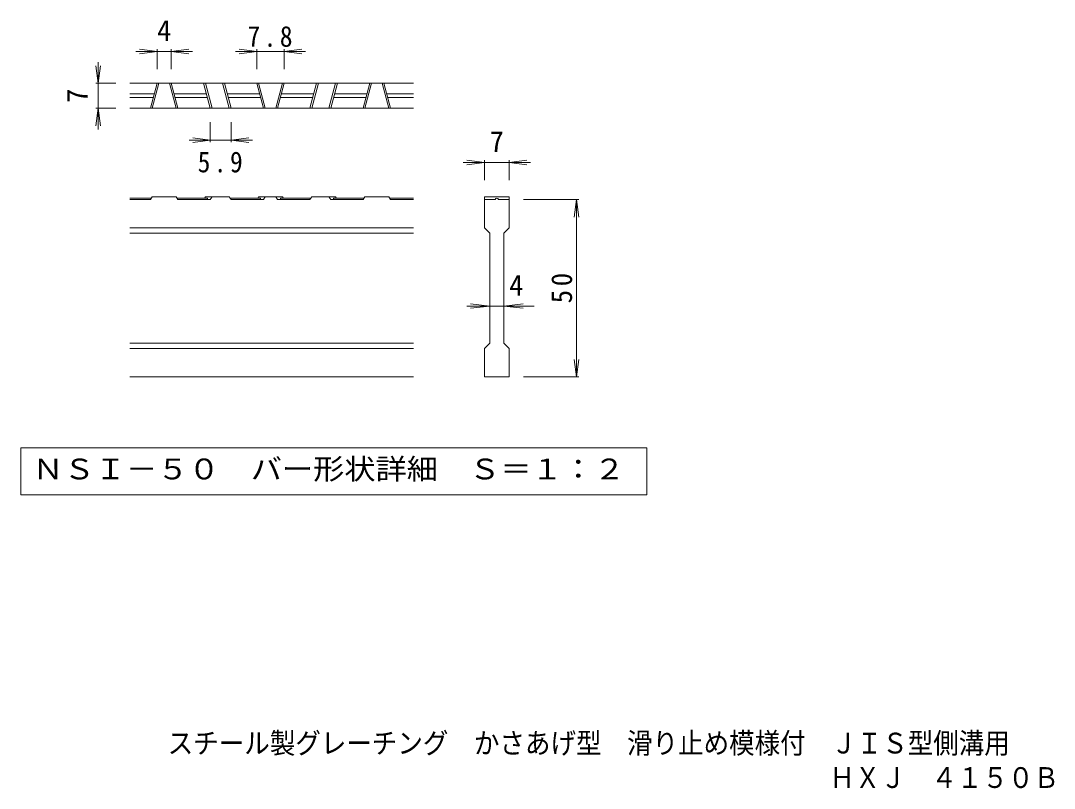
# Model space of a CAD drawing. Units: millimetres on the paper, enlarged 5 times, with parts at other scales. Extents: x -800 to 809, y -686 to 574.
# Drawn here: x -534 to 195, y -686 to -144 of the extents above; entities that cross this region are included whole.
import ezdxf
from ezdxf.enums import TextEntityAlignment as Align

# ---------------------------------------------------------------- set-up
doc = ezdxf.new("R2010")
doc.units = ezdxf.units.MM
doc.header["$LTSCALE"] = 5
for name, color, linetype, lineweight in [('D-0', 7, 'Continuous', 9), ('D-2', 3, 'Continuous', 9), ('D-4', 7, 'Continuous', 9)]:
    doc.layers.add(name, color=color, linetype=linetype, lineweight=lineweight)
doc.layers.add('F-5_F-5ﾚｲﾔ', color=2, linetype='Continuous')
doc.styles.add('ＭＳ ゴシック', font='')
doc.styles.get('ＭＳ ゴシック').set_extended_font_data('MS Gothic')

msp = doc.modelspace()

# ---------------------------------------------------------------- linework, layer by layer
at = {"layer": 'D-0'}
msp.add_lwpolyline([(-533.543, -445.512), (-533.543, -478.738), (-91.889, -478.738), (-91.889, -445.512)], close=True, dxfattribs=at)
at = {"layer": 'D-2'}
for p, q in [((-256.466, -188.512), (-456.466, -188.512)), ((-442.012, -206.012), (-437.323, -188.512)), ((-440.718, -206.012), (-436.029, -188.512)), ((-423.928, -206.012), (-428.617, -188.512)), ((-422.634, -206.012), (-427.323, -188.512)), ((-404.512, -188.512), (-399.823, -206.012)), ((-403.218, -188.512), (-398.529, -206.012)), ((-386.428, -206.012), (-391.117, -188.512)), ((-385.134, -206.012), (-389.823, -188.512)), ((-367.012, -188.512), (-362.323, -206.012)), ((-365.718, -188.512), (-361.029, -206.012)), ((-348.928, -188.512), (-353.617, -206.012)), ((-347.634, -188.512), (-352.323, -206.012)), ((-329.512, -206.012), (-324.823, -188.512)), ((-328.218, -206.012), (-323.529, -188.512)), ((-311.428, -188.512), (-316.117, -206.012)), ((-310.134, -188.512), (-314.823, -206.012)), ((-292.012, -206.012), (-287.323, -188.512)), ((-290.718, -206.012), (-286.029, -188.512)), ((-273.928, -206.012), (-278.617, -188.512)), ((-272.634, -206.012), (-277.323, -188.512)), ((-456.466, -196.012), (-439.333, -196.012)), ((-425.313, -196.012), (-402.503, -196.012)), ((-387.813, -196.012), (-365.003, -196.012)), ((-349.644, -196.012), (-326.833, -196.012)), ((-312.144, -196.012), (-289.333, -196.012)), ((-275.313, -196.012), (-256.466, -196.012)), ((-456.466, -198.512), (-440.003, -198.512)), ((-424.644, -198.512), (-401.833, -198.512)), ((-387.144, -198.512), (-364.333, -198.512)), ((-350.313, -198.512), (-327.503, -198.512)), ((-312.813, -198.512), (-290.003, -198.512)), ((-274.644, -198.512), (-256.466, -198.512)), ((-256.466, -206.012), (-456.466, -206.012)), ((-441.365, -269.512), (-456.466, -269.512)), ((-442.012, -270.512), (-440.718, -268.512)), ((-423.928, -268.512), (-440.718, -268.512)), ((-423.928, -268.512), (-422.634, -270.512)), ((-401.833, -269.512), (-423.281, -269.512)), ((-403.218, -268.512), (-403.865, -269.512)), ((-386.428, -268.512), (-403.218, -268.512)), ((-401.833, -269.512), (-401.833, -270.512)), ((-398.529, -268.512), (-399.823, -270.512)), ((-386.428, -268.512), (-385.134, -270.512)), ((-364.333, -269.512), (-385.781, -269.512)), ((-366.365, -269.512), (-365.718, -268.512)), ((-348.928, -268.512), (-365.718, -268.512)), ((-364.333, -269.512), (-364.333, -270.512)), ((-362.323, -270.512), (-361.029, -268.512)), ((-353.617, -268.512), (-352.323, -270.512)), ((-350.313, -269.512), (-350.313, -270.512)), ((-328.865, -269.512), (-350.313, -269.512)), ((-348.281, -269.512), (-348.928, -268.512)), ((-328.218, -268.512), (-329.512, -270.512)), ((-328.218, -268.512), (-311.428, -268.512)), ((-316.117, -268.512), (-314.823, -270.512)), ((-312.813, -269.512), (-291.365, -269.512)), ((-312.813, -269.512), (-312.813, -270.512)), ((-311.428, -268.512), (-310.781, -269.512)), ((-290.718, -268.512), (-292.012, -270.512)), ((-290.718, -268.512), (-273.928, -268.512)), ((-272.634, -270.512), (-273.928, -268.512)), ((-273.281, -269.512), (-256.466, -269.512)), ((-206.466, -268.512), (-206.466, -270.512)), ((-197.741, -269.512), (-197.69, -269.512)), ((-442.012, -270.512), (-456.466, -270.512)), ((-399.823, -270.512), (-422.634, -270.512)), ((-362.323, -270.512), (-385.134, -270.512)), ((-329.512, -270.512), (-352.323, -270.512)), ((-292.012, -270.512), (-314.823, -270.512)), ((-272.634, -270.512), (-256.466, -270.512)), ((-206.466, -290.512), (-206.466, -270.512)), ((-206.466, -270.512), (-198.966, -270.512)), ((-196.466, -270.512), (-188.966, -270.512)), ((-188.966, -270.512), (-188.966, -290.512)), ((-256.466, -290.512), (-456.466, -290.512)), ((-206.466, -290.512), (-202.716, -294.262)), ((-192.716, -294.262), (-188.966, -290.512)), ((-256.466, -294.262), (-456.466, -294.262)), ((-202.716, -371.762), (-202.716, -294.262)), ((-192.716, -294.262), (-192.716, -371.762)), ((-256.466, -371.762), (-456.466, -371.762)), ((-206.466, -375.512), (-202.716, -371.762)), ((-192.716, -371.762), (-188.966, -375.512)), ((-256.466, -375.512), (-456.466, -375.512)), ((-206.466, -395.512), (-206.466, -375.512)), ((-188.966, -375.512), (-188.966, -395.512)), ((-256.466, -395.512), (-456.466, -395.512)), ((-188.966, -395.512), (-206.466, -395.512))]:
    msp.add_line(p, q, dxfattribs=at)
msp.add_lwpolyline([(-206.466, -268.512), (-188.966, -268.512), (-188.966, -270.512)], dxfattribs=at)
for centre, start, end in [((-197.741, -270.762), 90, 168.46303), ((-197.69, -270.762), 11.53696, 90)]:
    msp.add_arc(centre, 1.25, start, end, dxfattribs=at)
at = {"layer": 'D-4'}
for p, q in [((-437.323, -166.012), (-452.323, -166.012)), ((-437.323, -166.012), (-449.716, -164.381)), ((-437.323, -166.012), (-449.716, -167.644)), ((-437.323, -164.512), (-437.323, -178.512)), ((-437.323, -166.012), (-427.323, -166.012)), ((-427.323, -166.012), (-414.93, -164.381)), ((-427.323, -164.512), (-427.323, -178.512)), ((-427.323, -166.012), (-414.93, -167.644)), ((-427.323, -166.012), (-412.323, -166.012)), ((-367.012, -166.012), (-382.012, -166.012)), ((-367.012, -166.012), (-379.405, -164.381)), ((-367.012, -166.012), (-379.405, -167.644)), ((-367.012, -164.512), (-367.012, -178.512)), ((-367.012, -166.012), (-347.634, -166.012)), ((-347.634, -166.012), (-335.241, -164.381)), ((-347.634, -164.512), (-347.634, -178.512)), ((-347.634, -166.012), (-335.241, -167.644)), ((-347.634, -166.012), (-332.634, -166.012)), ((-478.966, -188.512), (-478.966, -173.512)), ((-478.966, -188.512), (-480.597, -176.119)), ((-478.966, -188.512), (-477.334, -176.119)), ((-480.466, -188.512), (-466.466, -188.512)), ((-478.966, -188.512), (-478.966, -206.012)), ((-478.966, -206.012), (-480.597, -218.405)), ((-480.466, -206.012), (-466.466, -206.012)), ((-478.966, -206.012), (-477.334, -218.405)), ((-478.966, -206.012), (-478.966, -221.012)), ((-399.823, -230.012), (-399.823, -216.012)), ((-385.134, -230.012), (-385.134, -216.012)), ((-399.823, -228.512), (-414.823, -228.512)), ((-399.823, -228.512), (-412.216, -226.881)), ((-399.823, -228.512), (-412.216, -230.144)), ((-385.134, -228.512), (-372.741, -230.144)), ((-385.134, -228.512), (-370.134, -228.512)), ((-206.466, -244.263), (-221.466, -244.263)), ((-206.466, -244.263), (-218.859, -242.631)), ((-206.466, -244.263), (-218.859, -245.894)), ((-206.466, -242.763), (-206.466, -256.763)), ((-188.966, -244.263), (-206.466, -244.263)), ((-188.966, -244.263), (-176.573, -242.631)), ((-188.966, -242.763), (-188.966, -256.763)), ((-188.966, -244.263), (-176.573, -245.894)), ((-188.966, -244.263), (-173.966, -244.263)), ((-139.966, -270.512), (-178.966, -270.512)), ((-141.466, -270.512), (-143.097, -282.905)), ((-141.466, -270.512), (-139.834, -282.905)), ((-141.466, -395.512), (-141.466, -270.512)), ((-202.716, -345.512), (-218.966, -345.512)), ((-202.716, -345.512), (-216.359, -343.881)), ((-202.716, -345.512), (-216.359, -347.144)), ((-192.716, -345.512), (-202.716, -345.512)), ((-192.716, -345.512), (-179.073, -343.881)), ((-192.716, -345.512), (-179.073, -347.144)), ((-192.716, -345.512), (-171.466, -345.512)), ((-141.466, -395.512), (-143.097, -383.119)), ((-141.466, -395.512), (-139.834, -383.119)), ((-139.966, -395.512), (-178.966, -395.512))]:
    msp.add_line(p, q, dxfattribs=at)
msp.add_lwpolyline([(-399.823, -228.512), (-385.134, -228.512), (-372.741, -226.881)], dxfattribs=at)

# ---------------------------------------------------------------- texts
at = {"layer": 'D-0', "color": 2, "style": 'ＭＳ ゴシック', "width": 1.1}
msp.add_text('ＮＳＩ－５０\u3000バー形状詳細\u3000Ｓ＝１：２', height=14.66, dxfattribs=at).set_placement((-525.216, -472.125), align=Align.BOTTOM_LEFT)
at = {"layer": 'D-4', "color": 2, "style": 'ＭＳ ゴシック'}
for s, p in [('4', (-437.323, -163.012)), ('7', (-202.716, -241.263)), ('4', (-188.966, -342.512))]:
    msp.add_text(s, height=14.66, dxfattribs=at).set_placement(p, align=Align.BOTTOM_LEFT)
msp.add_text('7', height=14.66, rotation=90, dxfattribs=at).set_placement((-481.966, -202.262), align=Align.BOTTOM_LEFT)
at = {"layer": 'D-4', "color": 2, "char_height": 14.66, "attachment_point": 7, "style": 'ＭＳ ゴシック'}
for s, insert in [('\\T1.27;\\W0.9;7.8', (-373.573, -163.012)), ('\\T1.27;\\W0.9;5.9', (-408.728, -251.512))]:
    msp.add_mtext(s, dxfattribs=dict(at, insert=insert))
at = {"layer": 'D-4', "color": 2, "insert": (-144.466, -343.637), "char_height": 14.66, "attachment_point": 7, "rotation": 90, "style": 'ＭＳ ゴシック'}
msp.add_mtext('\\T1.27;\\W0.95;50', dxfattribs=at)
at = {"layer": 'F-5_F-5ﾚｲﾔ', "style": 'ＭＳ ゴシック', "width": 0.9}
for s, p in [('スチール製グレーチング\u3000かさあげ型\u3000滑り止め模様付\u3000ＪＩＳ型側溝用', (-429.828, -665.373)), ('ＨＸＪ\u3000４１５０Ｂ', (36.832, -689.67))]:
    msp.add_text(s, height=14.66, dxfattribs=at).set_placement(p, align=Align.BOTTOM_LEFT)

doc.saveas('drawing.dxf')
